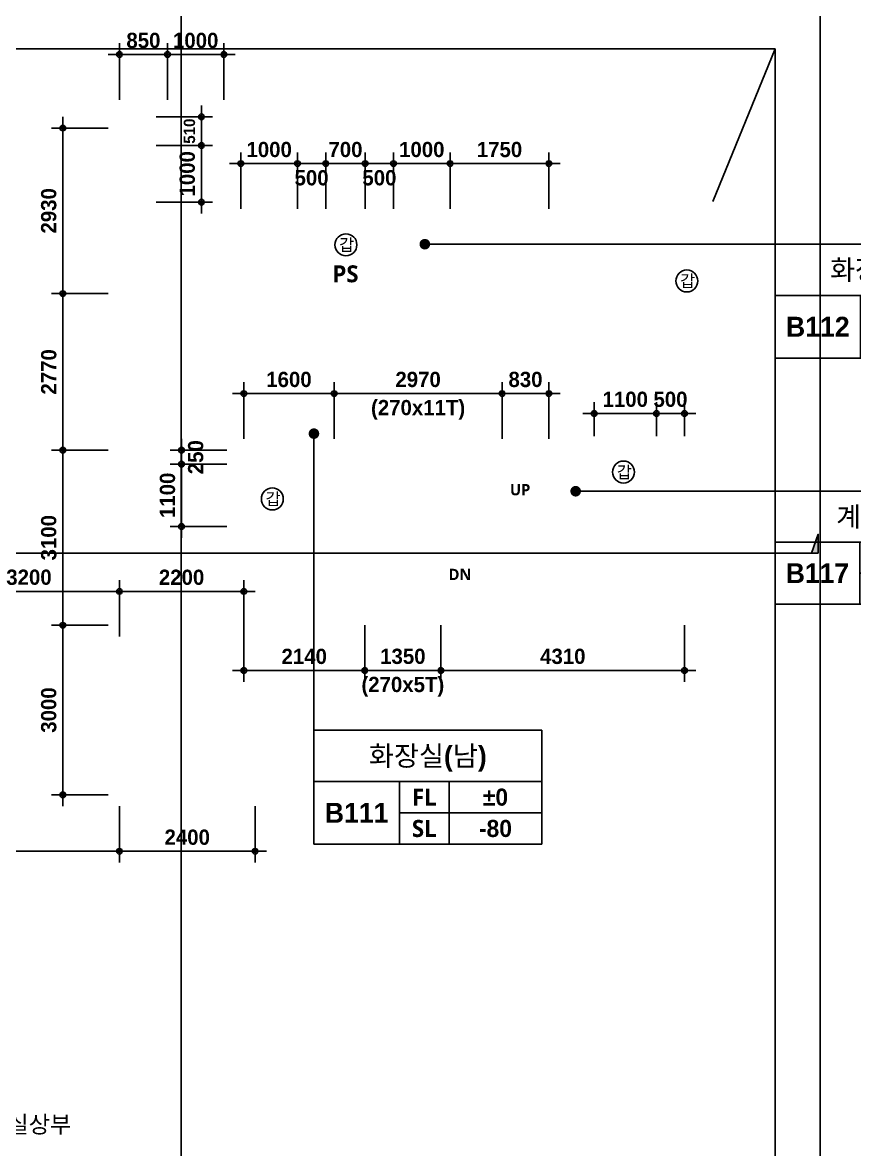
# Model space of a CAD drawing. Header units: millimetres. Extents: x 0 to 168000, y 0 to 59400.
# Drawn here: x 52078 to 66796, y 29274 to 49217 of the extents above; entities that cross this region are included whole.
import ezdxf
from ezdxf.enums import TextEntityAlignment as Align

# ---------------------------------------------------------------- set-up
doc = ezdxf.new("R2010")
doc.units = ezdxf.units.MM
doc.header["$LTSCALE"] = 100
doc.linetypes.add('CEN', pattern=[62, 60, -1, 0, -1])
doc.layers.get('Defpoints').update_dxf_attribs({"color": 153})
for name, color, linetype in [('A-ANNO-DIM', 4, 'Continuous'), ('A-ANNO-GRA1', 7, 'Continuous'), ('A-ANNO-SYMB', 7, 'Continuous'), ('A-ANNO-TEXT1', 7, 'Continuous'), ('A-ANNO-TEXT2', 3, 'Continuous'), ('A-ANNO-TITL', 7, 'Continuous'), ('A-FLOR-INSL', 8, 'Continuous'), ('AA-MKXX', 3, 'Continuous')]:
    doc.layers.add(name, color=color, linetype=linetype)
doc.layers.add('G(그리드2)', color=235, linetype='Continuous', plot=False)
doc.styles.add('2020음성 1차', font='나눔고딕Bold.ttf')
doc.styles.add('SH_나눔', font='')
doc.styles.add('SH_진천_나눔', font='')
doc.styles.get('SH_나눔').set_extended_font_data('NanumGothic', bold=True)
doc.styles.get('SH_진천_나눔').set_extended_font_data('NanumGothic', bold=True)
doc.dimstyles.new('SHP 100내부', dxfattribs={"dimscale": 100, "dimtxt": 2.7, "dimasz": 1, "dimexe": 2, "dimexo": 2, "dimgap": 1, "dimtad": 1, "dimdec": 0, "dimzin": 0, "dimdsep": 46, "dimtxsty": '2020음성 1차', "dimblk": 'DIMDOT', "dimcen": 0.09, "dimclrd": 256, "dimclre": 256, "dimclrt": 3, "dimadec": 0, "dimazin": 1, "dimtfac": 1, "dimtdec": 0, "dimtix": 1, "dimtmove": 2, "dimatfit": 0, "dimldrblk": 'DIMDOT', "dimfxl": 1, "dimtolj": 1, "dimtzin": 0, "dimlwd": -1, "dimlwe": -1, "dimarcsym": 0})

# ---------------------------------------------------------------- blocks, each defined once
blk = doc.blocks.new('DIMDOT')
at = {"color": 0}
blk.add_line((-2, 0), (2, 0), dxfattribs=at)
for radius in [0.5, 0.25]:
    blk.add_circle((0, 0), radius, dxfattribs=at)
blk = doc.blocks.new('*D6348')
at = {"layer": 'A-ANNO-DIM'}
for p, q in [((62191, 41900), (62191, 42500)), ((63291, 41900), (63291, 42500)), ((62291, 42300), (63191, 42300))]:
    blk.add_line(p, q, dxfattribs=at)
at = {"layer": 'Defpoints', "color": 0}
for p in [(63291, 42300), (62191, 41700), (63291, 41700)]:
    blk.add_point(p, dxfattribs=at)
at = {"layer": 'A-ANNO-DIM', "linetype": 'ByBlock', "xscale": 100, "yscale": 100, "zscale": 100, "rotation": 180}
blk.add_blockref('DIMDOT', (62191, 42300), dxfattribs=at)
at = {"layer": 'A-ANNO-DIM', "linetype": 'ByBlock', "xscale": 100, "yscale": 100, "zscale": 100}
blk.add_blockref('DIMDOT', (63291, 42300), dxfattribs=at)
at = {"layer": 'A-ANNO-DIM', "color": 3, "insert": (62741, 42548), "char_height": 270, "attachment_point": 5, "style": '2020음성 1차'}
blk.add_mtext('\\A1;1100', dxfattribs=at)
blk = doc.blocks.new('*D6349')
at = {"layer": 'A-ANNO-DIM'}
for p, q in [((63291, 41900), (63291, 42500)), ((63791, 41900), (63791, 42500)), ((63191, 42300), (63091, 42300)), ((63791, 42300), (63291, 42300)), ((63891, 42300), (63991, 42300))]:
    blk.add_line(p, q, dxfattribs=at)
at = {"layer": 'Defpoints', "color": 0}
for p in [(63291, 42300), (63291, 41700), (63791, 41700)]:
    blk.add_point(p, dxfattribs=at)
at = {"layer": 'A-ANNO-DIM', "linetype": 'ByBlock', "xscale": 100, "yscale": 100, "zscale": 100}
blk.add_blockref('DIMDOT', (63291, 42300), dxfattribs=at)
at = {"layer": 'A-ANNO-DIM', "linetype": 'ByBlock', "xscale": 100, "yscale": 100, "zscale": 100, "rotation": 180}
blk.add_blockref('DIMDOT', (63791, 42300), dxfattribs=at)
at = {"layer": 'A-ANNO-DIM', "color": 3, "insert": (63541, 42548), "char_height": 270, "attachment_point": 5, "style": '2020음성 1차'}
blk.add_mtext('\\A1;500', dxfattribs=at)
blk = doc.blocks.new('*D6363')
at = {"layer": 'A-ANNO-DIM'}
for p, q in [((55691, 41400), (54691, 41400)), ((54891, 40400), (54891, 41300)), ((55691, 40300), (54691, 40300))]:
    blk.add_line(p, q, dxfattribs=at)
at = {"layer": 'Defpoints', "color": 0}
for p in [(54891, 41400), (55891, 41400), (55891, 40300)]:
    blk.add_point(p, dxfattribs=at)
at = {"layer": 'A-ANNO-DIM', "linetype": 'ByBlock', "xscale": 100, "yscale": 100, "zscale": 100}
for p, rotation in [((54891, 41400), 90), ((54891, 40300), 270)]:
    blk.add_blockref('DIMDOT', p, dxfattribs=dict(at, rotation=rotation))
at = {"layer": 'A-ANNO-DIM', "color": 3, "insert": (54643, 40850), "char_height": 270, "attachment_point": 5, "rotation": 90, "style": '2020음성 1차'}
blk.add_mtext('\\A1;1100', dxfattribs=at)
blk = doc.blocks.new('*D6365')
at = {"layer": 'A-ANNO-DIM'}
for p, q in [((54891, 41750), (54891, 41850)), ((55691, 41650), (54691, 41650)), ((54891, 41650), (54891, 41400)), ((55691, 41400), (54691, 41400)), ((54891, 41300), (54891, 41200))]:
    blk.add_line(p, q, dxfattribs=at)
at = {"layer": 'Defpoints', "color": 0}
for p in [(55891, 41650), (54891, 41400), (55891, 41400)]:
    blk.add_point(p, dxfattribs=at)
at = {"layer": 'A-ANNO-DIM', "linetype": 'ByBlock', "xscale": 100, "yscale": 100, "zscale": 100}
for p, rotation in [((54891, 41650), 270), ((54891, 41400), 90)]:
    blk.add_blockref('DIMDOT', p, dxfattribs=dict(at, rotation=rotation))
at = {"layer": 'A-ANNO-DIM', "color": 3, "insert": (55142, 41525), "char_height": 270, "attachment_point": 5, "rotation": 90, "style": '2020음성 1차'}
blk.add_mtext('\\A1;250', dxfattribs=at)
blk = doc.blocks.new('*D6378')
at = {"layer": 'A-ANNO-DIM'}
for p, q in [((55241, 47140), (55241, 47240)), ((54441, 47040), (55441, 47040)), ((55241, 47040), (55241, 46040)), ((54441, 46040), (55441, 46040)), ((55241, 45940), (55241, 45840))]:
    blk.add_line(p, q, dxfattribs=at)
at = {"layer": 'Defpoints', "color": 0}
for p in [(54241, 47040), (54241, 46040), (55241, 46040)]:
    blk.add_point(p, dxfattribs=at)
at = {"layer": 'A-ANNO-DIM', "linetype": 'ByBlock', "xscale": 100, "yscale": 100, "zscale": 100}
for p, rotation in [((55241, 47040), 270), ((55241, 46040), 90)]:
    blk.add_blockref('DIMDOT', p, dxfattribs=dict(at, rotation=rotation))
at = {"layer": 'A-ANNO-DIM', "color": 3, "insert": (54993, 46540), "char_height": 270, "attachment_point": 5, "rotation": 90, "style": '2020음성 1차'}
blk.add_mtext('\\A1;1000', dxfattribs=at)
blk = doc.blocks.new('*D6380')
at = {"layer": 'A-ANNO-DIM'}
for p, q in [((55241, 47650), (55241, 47750)), ((54441, 47550), (55441, 47550)), ((55241, 47040), (55241, 47550)), ((54441, 47040), (55441, 47040)), ((55241, 46940), (55241, 46840))]:
    blk.add_line(p, q, dxfattribs=at)
at = {"layer": 'Defpoints', "color": 0}
for p in [(54241, 47550), (55241, 47550), (54241, 47040)]:
    blk.add_point(p, dxfattribs=at)
at = {"layer": 'A-ANNO-DIM', "linetype": 'ByBlock', "xscale": 100, "yscale": 100, "zscale": 100}
for p, rotation in [((55241, 47550), 270), ((55241, 47040), 90)]:
    blk.add_blockref('DIMDOT', p, dxfattribs=dict(at, rotation=rotation))
at = {"layer": 'A-ANNO-DIM', "color": 3, "insert": (55031, 47295), "char_height": 200, "attachment_point": 5, "rotation": 90, "style": '2020음성 1차'}
blk.add_mtext('\\A1;510', dxfattribs=at)
blk = doc.blocks.new('*D6386')
at = {"layer": 'A-ANNO-DIM'}
for p, q in [((54641, 47850), (54641, 48850)), ((55641, 47850), (55641, 48850)), ((54541, 48650), (54441, 48650)), ((54641, 48650), (55641, 48650)), ((55741, 48650), (55841, 48650))]:
    blk.add_line(p, q, dxfattribs=at)
at = {"layer": 'Defpoints', "color": 0}
for p in [(55641, 48650), (54641, 47650), (55641, 47650)]:
    blk.add_point(p, dxfattribs=at)
at = {"layer": 'A-ANNO-DIM', "linetype": 'ByBlock', "xscale": 100, "yscale": 100, "zscale": 100}
blk.add_blockref('DIMDOT', (54641, 48650), dxfattribs=at)
at = {"layer": 'A-ANNO-DIM', "linetype": 'ByBlock', "xscale": 100, "yscale": 100, "zscale": 100, "rotation": 180}
blk.add_blockref('DIMDOT', (55641, 48650), dxfattribs=at)
at = {"layer": 'A-ANNO-DIM', "color": 3, "insert": (55141, 48898), "char_height": 270, "attachment_point": 5, "style": '2020음성 1차'}
blk.add_mtext('\\A1;1000', dxfattribs=at)
blk = doc.blocks.new('*D6388')
at = {"layer": 'A-ANNO-DIM'}
for p, q in [((53791, 47850), (53791, 48850)), ((54641, 47850), (54641, 48850)), ((53691, 48650), (53591, 48650)), ((54641, 48650), (53791, 48650)), ((54741, 48650), (54841, 48650))]:
    blk.add_line(p, q, dxfattribs=at)
at = {"layer": 'Defpoints', "color": 0}
for p in [(53791, 48650), (53791, 47650), (54641, 47650)]:
    blk.add_point(p, dxfattribs=at)
at = {"layer": 'A-ANNO-DIM', "linetype": 'ByBlock', "xscale": 100, "yscale": 100, "zscale": 100}
blk.add_blockref('DIMDOT', (53791, 48650), dxfattribs=at)
at = {"layer": 'A-ANNO-DIM', "linetype": 'ByBlock', "xscale": 100, "yscale": 100, "zscale": 100, "rotation": 180}
blk.add_blockref('DIMDOT', (54641, 48650), dxfattribs=at)
at = {"layer": 'A-ANNO-DIM', "color": 3, "insert": (54216, 48899), "char_height": 270, "attachment_point": 5, "style": '2020음성 1차'}
blk.add_mtext('\\A1;850', dxfattribs=at)
blk = doc.blocks.new('*D6406')
at = {"layer": 'A-ANNO-DIM'}
for p, q in [((55941, 45920), (55941, 46920)), ((56941, 45920), (56941, 46920)), ((55841, 46720), (55741, 46720)), ((55941, 46720), (56941, 46720)), ((57041, 46720), (57141, 46720))]:
    blk.add_line(p, q, dxfattribs=at)
at = {"layer": 'Defpoints', "color": 0}
for p in [(56941, 46720), (55941, 45720), (56941, 45720)]:
    blk.add_point(p, dxfattribs=at)
at = {"layer": 'A-ANNO-DIM', "linetype": 'ByBlock', "xscale": 100, "yscale": 100, "zscale": 100}
blk.add_blockref('DIMDOT', (55941, 46720), dxfattribs=at)
at = {"layer": 'A-ANNO-DIM', "linetype": 'ByBlock', "xscale": 100, "yscale": 100, "zscale": 100, "rotation": 180}
blk.add_blockref('DIMDOT', (56941, 46720), dxfattribs=at)
at = {"layer": 'A-ANNO-DIM', "color": 3, "insert": (56441, 46968), "char_height": 270, "attachment_point": 5, "style": '2020음성 1차'}
blk.add_mtext('\\A1;1000', dxfattribs=at)
blk = doc.blocks.new('*D6407')
at = {"layer": 'A-ANNO-DIM'}
for p, q in [((56941, 45920), (56941, 46920)), ((57441, 45920), (57441, 46920)), ((57341, 46720), (57041, 46720))]:
    blk.add_line(p, q, dxfattribs=at)
at = {"layer": 'Defpoints', "color": 0}
for p in [(56941, 46720), (56941, 45720), (57441, 45720)]:
    blk.add_point(p, dxfattribs=at)
at = {"layer": 'A-ANNO-DIM', "linetype": 'ByBlock', "xscale": 100, "yscale": 100, "zscale": 100, "rotation": 180}
blk.add_blockref('DIMDOT', (56941, 46720), dxfattribs=at)
at = {"layer": 'A-ANNO-DIM', "linetype": 'ByBlock', "xscale": 100, "yscale": 100, "zscale": 100}
blk.add_blockref('DIMDOT', (57441, 46720), dxfattribs=at)
at = {"layer": 'A-ANNO-DIM', "color": 3, "insert": (57191, 46468), "char_height": 270, "attachment_point": 5, "style": '2020음성 1차'}
blk.add_mtext('\\A1;500', dxfattribs=at)
blk = doc.blocks.new('*D6408')
at = {"layer": 'A-ANNO-DIM'}
for p, q in [((57441, 45920), (57441, 46920)), ((58141, 45920), (58141, 46920)), ((57341, 46720), (57241, 46720)), ((57441, 46720), (58141, 46720)), ((58241, 46720), (58341, 46720))]:
    blk.add_line(p, q, dxfattribs=at)
at = {"layer": 'Defpoints', "color": 0}
for p in [(58141, 46720), (57441, 45720), (58141, 45720)]:
    blk.add_point(p, dxfattribs=at)
at = {"layer": 'A-ANNO-DIM', "linetype": 'ByBlock', "xscale": 100, "yscale": 100, "zscale": 100}
blk.add_blockref('DIMDOT', (57441, 46720), dxfattribs=at)
at = {"layer": 'A-ANNO-DIM', "linetype": 'ByBlock', "xscale": 100, "yscale": 100, "zscale": 100, "rotation": 180}
blk.add_blockref('DIMDOT', (58141, 46720), dxfattribs=at)
at = {"layer": 'A-ANNO-DIM', "color": 3, "insert": (57791, 46968), "char_height": 270, "attachment_point": 5, "style": '2020음성 1차'}
blk.add_mtext('\\A1;700', dxfattribs=at)
blk = doc.blocks.new('*D6409')
at = {"layer": 'A-ANNO-DIM'}
for p, q in [((58141, 45920), (58141, 46920)), ((58641, 45920), (58641, 46920)), ((58541, 46720), (58241, 46720))]:
    blk.add_line(p, q, dxfattribs=at)
at = {"layer": 'Defpoints', "color": 0}
for p in [(58141, 46720), (58141, 45720), (58641, 45720)]:
    blk.add_point(p, dxfattribs=at)
at = {"layer": 'A-ANNO-DIM', "linetype": 'ByBlock', "xscale": 100, "yscale": 100, "zscale": 100, "rotation": 180}
blk.add_blockref('DIMDOT', (58141, 46720), dxfattribs=at)
at = {"layer": 'A-ANNO-DIM', "linetype": 'ByBlock', "xscale": 100, "yscale": 100, "zscale": 100}
blk.add_blockref('DIMDOT', (58641, 46720), dxfattribs=at)
at = {"layer": 'A-ANNO-DIM', "color": 3, "insert": (58391, 46468), "char_height": 270, "attachment_point": 5, "style": '2020음성 1차'}
blk.add_mtext('\\A1;500', dxfattribs=at)
blk = doc.blocks.new('*D6410')
at = {"layer": 'A-ANNO-DIM'}
for p, q in [((58641, 45920), (58641, 46920)), ((59641, 45920), (59641, 46920)), ((58541, 46720), (58441, 46720)), ((58641, 46720), (59641, 46720)), ((59741, 46720), (59841, 46720))]:
    blk.add_line(p, q, dxfattribs=at)
at = {"layer": 'Defpoints', "color": 0}
for p in [(59641, 46720), (58641, 45720), (59641, 45720)]:
    blk.add_point(p, dxfattribs=at)
at = {"layer": 'A-ANNO-DIM', "linetype": 'ByBlock', "xscale": 100, "yscale": 100, "zscale": 100}
blk.add_blockref('DIMDOT', (58641, 46720), dxfattribs=at)
at = {"layer": 'A-ANNO-DIM', "linetype": 'ByBlock', "xscale": 100, "yscale": 100, "zscale": 100, "rotation": 180}
blk.add_blockref('DIMDOT', (59641, 46720), dxfattribs=at)
at = {"layer": 'A-ANNO-DIM', "color": 3, "insert": (59141, 46968), "char_height": 270, "attachment_point": 5, "style": '2020음성 1차'}
blk.add_mtext('\\A1;1000', dxfattribs=at)
blk = doc.blocks.new('*D6411')
at = {"layer": 'A-ANNO-DIM'}
for p, q in [((59641, 45920), (59641, 46920)), ((61391, 45920), (61391, 46920)), ((61291, 46720), (59741, 46720))]:
    blk.add_line(p, q, dxfattribs=at)
at = {"layer": 'Defpoints', "color": 0}
for p in [(59641, 46720), (59641, 45720), (61391, 45720)]:
    blk.add_point(p, dxfattribs=at)
at = {"layer": 'A-ANNO-DIM', "linetype": 'ByBlock', "xscale": 100, "yscale": 100, "zscale": 100, "rotation": 180}
blk.add_blockref('DIMDOT', (59641, 46720), dxfattribs=at)
at = {"layer": 'A-ANNO-DIM', "linetype": 'ByBlock', "xscale": 100, "yscale": 100, "zscale": 100}
blk.add_blockref('DIMDOT', (61391, 46720), dxfattribs=at)
at = {"layer": 'A-ANNO-DIM', "color": 3, "insert": (60516, 46968), "char_height": 270, "attachment_point": 5, "style": '2020음성 1차'}
blk.add_mtext('\\A1;1750', dxfattribs=at)
blk = doc.blocks.new('*D7164')
at = {"layer": 'A-ANNO-DIM'}
for p, q in [((53591, 47350), (52591, 47350)), ((52791, 44520), (52791, 47250)), ((53591, 44420), (52591, 44420))]:
    blk.add_line(p, q, dxfattribs=at)
at = {"layer": 'Defpoints', "color": 0}
for p in [(52791, 47350), (53791, 47350), (53791, 44420)]:
    blk.add_point(p, dxfattribs=at)
at = {"layer": 'A-ANNO-DIM', "linetype": 'ByBlock', "xscale": 100, "yscale": 100, "zscale": 100}
for p, rotation in [((52791, 47350), 90), ((52791, 44420), 270)]:
    blk.add_blockref('DIMDOT', p, dxfattribs=dict(at, rotation=rotation))
at = {"layer": 'A-ANNO-DIM', "color": 3, "insert": (52542, 45885), "char_height": 270, "attachment_point": 5, "rotation": 90, "style": '2020음성 1차'}
blk.add_mtext('\\A1;2930', dxfattribs=at)
blk = doc.blocks.new('*D7306')
at = {"layer": 'A-ANNO-DIM'}
for p, q in [((53591, 44420), (52591, 44420)), ((52791, 44320), (52791, 41750)), ((53591, 41650), (52591, 41650))]:
    blk.add_line(p, q, dxfattribs=at)
at = {"layer": 'Defpoints', "color": 0}
for p in [(53791, 44420), (52791, 41650), (53791, 41650)]:
    blk.add_point(p, dxfattribs=at)
at = {"layer": 'A-ANNO-DIM', "linetype": 'ByBlock', "xscale": 100, "yscale": 100, "zscale": 100}
for p, rotation in [((52791, 44420), 90), ((52791, 41650), 270)]:
    blk.add_blockref('DIMDOT', p, dxfattribs=dict(at, rotation=rotation))
at = {"layer": 'A-ANNO-DIM', "color": 3, "insert": (52543, 43035), "char_height": 270, "attachment_point": 5, "rotation": 90, "style": '2020음성 1차'}
blk.add_mtext('\\A1;2770', dxfattribs=at)
blk = doc.blocks.new('*D7312')
at = {"layer": 'A-ANNO-DIM'}
for p, q in [((53791, 38350), (53791, 39350)), ((55991, 38350), (55991, 39350)), ((55891, 39150), (53891, 39150))]:
    blk.add_line(p, q, dxfattribs=at)
at = {"layer": 'Defpoints', "color": 0}
for p in [(53791, 39150), (53791, 38150), (55991, 38150)]:
    blk.add_point(p, dxfattribs=at)
at = {"layer": 'A-ANNO-DIM', "linetype": 'ByBlock', "xscale": 100, "yscale": 100, "zscale": 100, "rotation": 180}
blk.add_blockref('DIMDOT', (53791, 39150), dxfattribs=at)
at = {"layer": 'A-ANNO-DIM', "linetype": 'ByBlock', "xscale": 100, "yscale": 100, "zscale": 100}
blk.add_blockref('DIMDOT', (55991, 39150), dxfattribs=at)
at = {"layer": 'A-ANNO-DIM', "color": 3, "insert": (54891, 39398), "char_height": 270, "attachment_point": 5, "style": '2020음성 1차'}
blk.add_mtext('\\A1;2200', dxfattribs=at)
blk = doc.blocks.new('*D7314')
at = {"layer": 'A-ANNO-DIM'}
for p, q in [((53591, 38550), (52591, 38550)), ((52791, 35650), (52791, 38450)), ((53591, 35550), (52591, 35550))]:
    blk.add_line(p, q, dxfattribs=at)
at = {"layer": 'Defpoints', "color": 0}
for p in [(52791, 38550), (53791, 38550), (53791, 35550)]:
    blk.add_point(p, dxfattribs=at)
at = {"layer": 'A-ANNO-DIM', "linetype": 'ByBlock', "xscale": 100, "yscale": 100, "zscale": 100}
for p, rotation in [((52791, 38550), 90), ((52791, 35550), 270)]:
    blk.add_blockref('DIMDOT', p, dxfattribs=dict(at, rotation=rotation))
at = {"layer": 'A-ANNO-DIM', "color": 3, "insert": (52542, 37050), "char_height": 270, "attachment_point": 5, "rotation": 90, "style": '2020음성 1차'}
blk.add_mtext('\\A1;3000', dxfattribs=at)
blk = doc.blocks.new('갑종 TEXT100')
at = {"layer": 'A-ANNO-SYMB'}
blk.add_circle((0, 0), 243, dxfattribs=at)
at = {"layer": 'A-ANNO-TITL', "style": '2020음성 1차'}
blk.add_text('갑 ', height=266.7, dxfattribs=at).set_placement((67, 0), align=Align.MIDDLE_CENTER)
blk = doc.blocks.new('*D7321')
at = {"layer": 'A-ANNO-DIM'}
for p, q in [((53591, 41650), (52591, 41650)), ((52791, 41550), (52791, 38650)), ((53591, 38550), (52591, 38550))]:
    blk.add_line(p, q, dxfattribs=at)
at = {"layer": 'Defpoints', "color": 0}
for p in [(53791, 41650), (52791, 38550), (53791, 38550)]:
    blk.add_point(p, dxfattribs=at)
at = {"layer": 'A-ANNO-DIM', "linetype": 'ByBlock', "xscale": 100, "yscale": 100, "zscale": 100}
for p, rotation in [((52791, 41650), 90), ((52791, 38550), 270)]:
    blk.add_blockref('DIMDOT', p, dxfattribs=dict(at, rotation=rotation))
at = {"layer": 'A-ANNO-DIM', "color": 3, "insert": (52542, 40100), "char_height": 270, "attachment_point": 5, "rotation": 90, "style": '2020음성 1차'}
blk.add_mtext('\\A1;3100', dxfattribs=at)
blk = doc.blocks.new('*D7330')
at = {"layer": 'A-ANNO-DIM'}
for p, q in [((48691, 35350), (48691, 34350)), ((53791, 35350), (53791, 34350)), ((53691, 34550), (48791, 34550))]:
    blk.add_line(p, q, dxfattribs=at)
at = {"layer": 'Defpoints', "color": 0}
for p in [(48691, 35550), (53791, 35550), (48691, 34550)]:
    blk.add_point(p, dxfattribs=at)
at = {"layer": 'A-ANNO-DIM', "linetype": 'ByBlock', "xscale": 100, "yscale": 100, "zscale": 100, "rotation": 180}
blk.add_blockref('DIMDOT', (48691, 34550), dxfattribs=at)
at = {"layer": 'A-ANNO-DIM', "linetype": 'ByBlock', "xscale": 100, "yscale": 100, "zscale": 100}
blk.add_blockref('DIMDOT', (53791, 34550), dxfattribs=at)
at = {"layer": 'A-ANNO-DIM', "color": 3, "insert": (51241, 34798), "char_height": 270, "attachment_point": 5, "style": '2020음성 1차'}
blk.add_mtext('\\A1;5100', dxfattribs=at)
blk = doc.blocks.new('*D7331')
at = {"layer": 'A-ANNO-DIM'}
for p, q in [((53791, 35350), (53791, 34350)), ((56191, 35350), (56191, 34350)), ((53891, 34550), (56091, 34550))]:
    blk.add_line(p, q, dxfattribs=at)
at = {"layer": 'Defpoints', "color": 0}
for p in [(53791, 35550), (56191, 35550), (56191, 34550)]:
    blk.add_point(p, dxfattribs=at)
at = {"layer": 'A-ANNO-DIM', "linetype": 'ByBlock', "xscale": 100, "yscale": 100, "zscale": 100, "rotation": 180}
blk.add_blockref('DIMDOT', (53791, 34550), dxfattribs=at)
at = {"layer": 'A-ANNO-DIM', "linetype": 'ByBlock', "xscale": 100, "yscale": 100, "zscale": 100}
blk.add_blockref('DIMDOT', (56191, 34550), dxfattribs=at)
at = {"layer": 'A-ANNO-DIM', "color": 3, "insert": (54991, 34798), "char_height": 270, "attachment_point": 5, "style": '2020음성 1차'}
blk.add_mtext('\\A1;2400', dxfattribs=at)
blk = doc.blocks.new('G$C9D92D8A7')
at = {"layer": 'A-ANNO-GRA1'}
for p, q in [((0, 11), (40, 11)), ((15, 11), (15, 0)), ((23.75, 11), (23.75, 0)), ((15, 5.5), (40, 5.5))]:
    blk.add_line(p, q, dxfattribs=at)
blk.add_lwpolyline([(0, 20), (0, 0), (40, 0), (40, 20)], close=True, dxfattribs=at)
at = {"style": '2020음성 1차'}
for tag, height, p in [('실명', 3.5, (20, 15.5)), ('마감레벨', 3, (31.875, 8.25)), ('실번호', 3.5, (7.5, 5.5)), ('구조레벨', 3, (31.875, 2.75))]:
    blk.add_attdef(tag, text='', height=height, dxfattribs=at).set_placement(p, align=Align.MIDDLE_CENTER)
at = {"layer": 'A-ANNO-TEXT1', "style": 'SH_나눔'}
for s, p in [('FL', (19.375, 8.25)), ('SL', (19.375, 2.75))]:
    blk.add_text(s, height=3, dxfattribs=at).set_placement(p, align=Align.MIDDLE)
blk = doc.blocks.new('*D7356')
at = {"layer": 'A-ANNO-DIM'}
for p, q in [((50591, 41050), (50591, 38950)), ((53791, 38350), (53791, 39350)), ((53691, 39150), (50691, 39150))]:
    blk.add_line(p, q, dxfattribs=at)
at = {"layer": 'Defpoints', "color": 0}
for p in [(50591, 41250), (50591, 39150), (53791, 38150)]:
    blk.add_point(p, dxfattribs=at)
at = {"layer": 'A-ANNO-DIM', "linetype": 'ByBlock', "xscale": 100, "yscale": 100, "zscale": 100, "rotation": 180}
blk.add_blockref('DIMDOT', (50591, 39150), dxfattribs=at)
at = {"layer": 'A-ANNO-DIM', "linetype": 'ByBlock', "xscale": 100, "yscale": 100, "zscale": 100}
blk.add_blockref('DIMDOT', (53791, 39150), dxfattribs=at)
at = {"layer": 'A-ANNO-DIM', "color": 3, "insert": (52191, 39399), "char_height": 270, "attachment_point": 5, "style": '2020음성 1차'}
blk.add_mtext('\\A1;3200', dxfattribs=at)
blk = doc.blocks.new('*D7564')
at = {"layer": 'A-ANNO-DIM'}
for p, q in [((57591, 41850), (57591, 42850)), ((60561, 41850), (60561, 42850)), ((60461, 42650), (57691, 42650))]:
    blk.add_line(p, q, dxfattribs=at)
at = {"layer": 'Defpoints', "color": 0}
for p in [(57591, 42650), (57591, 41650), (60561, 41650)]:
    blk.add_point(p, dxfattribs=at)
at = {"layer": 'A-ANNO-DIM', "linetype": 'ByBlock', "xscale": 100, "yscale": 100, "zscale": 100, "rotation": 180}
blk.add_blockref('DIMDOT', (57591, 42650), dxfattribs=at)
at = {"layer": 'A-ANNO-DIM', "linetype": 'ByBlock', "xscale": 100, "yscale": 100, "zscale": 100}
blk.add_blockref('DIMDOT', (60561, 42650), dxfattribs=at)
at = {"layer": 'A-ANNO-DIM', "color": 3, "char_height": 270, "attachment_point": 5, "style": '2020음성 1차'}
for s, insert in [('\\A1;\\A1;2970', (59076, 42899)), ('\\A1;(270x11T)', (59076, 42362))]:
    blk.add_mtext(s, dxfattribs=dict(at, insert=insert))
blk = doc.blocks.new('*D7565')
at = {"layer": 'A-ANNO-DIM'}
for p, q in [((55991, 41850), (55991, 42850)), ((57591, 41850), (57591, 42850)), ((57491, 42650), (56091, 42650))]:
    blk.add_line(p, q, dxfattribs=at)
at = {"layer": 'Defpoints', "color": 0}
for p in [(55991, 42650), (55991, 41650), (57591, 41650)]:
    blk.add_point(p, dxfattribs=at)
at = {"layer": 'A-ANNO-DIM', "linetype": 'ByBlock', "xscale": 100, "yscale": 100, "zscale": 100, "rotation": 180}
blk.add_blockref('DIMDOT', (55991, 42650), dxfattribs=at)
at = {"layer": 'A-ANNO-DIM', "linetype": 'ByBlock', "xscale": 100, "yscale": 100, "zscale": 100}
blk.add_blockref('DIMDOT', (57591, 42650), dxfattribs=at)
at = {"layer": 'A-ANNO-DIM', "color": 3, "insert": (56791, 42899), "char_height": 270, "attachment_point": 5, "style": '2020음성 1차'}
blk.add_mtext('\\A1;1600', dxfattribs=at)
blk = doc.blocks.new('*D7566')
at = {"layer": 'A-ANNO-DIM'}
for p, q in [((60561, 41850), (60561, 42850)), ((61391, 41850), (61391, 42850)), ((60461, 42650), (60361, 42650)), ((60561, 42650), (61391, 42650)), ((61491, 42650), (61591, 42650))]:
    blk.add_line(p, q, dxfattribs=at)
at = {"layer": 'Defpoints', "color": 0}
for p in [(61391, 42650), (60561, 41650), (61391, 41650)]:
    blk.add_point(p, dxfattribs=at)
at = {"layer": 'A-ANNO-DIM', "linetype": 'ByBlock', "xscale": 100, "yscale": 100, "zscale": 100}
blk.add_blockref('DIMDOT', (60561, 42650), dxfattribs=at)
at = {"layer": 'A-ANNO-DIM', "linetype": 'ByBlock', "xscale": 100, "yscale": 100, "zscale": 100, "rotation": 180}
blk.add_blockref('DIMDOT', (61391, 42650), dxfattribs=at)
at = {"layer": 'A-ANNO-DIM', "color": 3, "insert": (60976, 42899), "char_height": 270, "attachment_point": 5, "style": '2020음성 1차'}
blk.add_mtext('\\A1;830', dxfattribs=at)
blk = doc.blocks.new('*D7579')
at = {"layer": 'A-ANNO-DIM'}
for p, q in [((58131, 38550), (58131, 37550)), ((59481, 38550), (59481, 37550)), ((58031, 37750), (57931, 37750)), ((59481, 37750), (58131, 37750)), ((59581, 37750), (59681, 37750))]:
    blk.add_line(p, q, dxfattribs=at)
at = {"layer": 'Defpoints', "color": 0}
for p in [(58131, 38750), (59481, 38750), (58131, 37750)]:
    blk.add_point(p, dxfattribs=at)
at = {"layer": 'A-ANNO-DIM', "linetype": 'ByBlock', "xscale": 100, "yscale": 100, "zscale": 100}
blk.add_blockref('DIMDOT', (58131, 37750), dxfattribs=at)
at = {"layer": 'A-ANNO-DIM', "linetype": 'ByBlock', "xscale": 100, "yscale": 100, "zscale": 100, "rotation": 180}
blk.add_blockref('DIMDOT', (59481, 37750), dxfattribs=at)
at = {"layer": 'A-ANNO-DIM', "color": 3, "char_height": 270, "attachment_point": 5, "style": '2020음성 1차'}
for s, insert in [('\\A1;\\A1;1350', (58806, 37999)), ('\\A1;(270x5T)', (58806, 37462))]:
    blk.add_mtext(s, dxfattribs=dict(at, insert=insert))
blk = doc.blocks.new('*D7580')
at = {"layer": 'A-ANNO-DIM'}
for p, q in [((55991, 38550), (55991, 37550)), ((58131, 38550), (58131, 37550)), ((58031, 37750), (56091, 37750))]:
    blk.add_line(p, q, dxfattribs=at)
at = {"layer": 'Defpoints', "color": 0}
for p in [(55991, 38750), (58131, 38750), (55991, 37750)]:
    blk.add_point(p, dxfattribs=at)
at = {"layer": 'A-ANNO-DIM', "linetype": 'ByBlock', "xscale": 100, "yscale": 100, "zscale": 100, "rotation": 180}
blk.add_blockref('DIMDOT', (55991, 37750), dxfattribs=at)
at = {"layer": 'A-ANNO-DIM', "linetype": 'ByBlock', "xscale": 100, "yscale": 100, "zscale": 100}
blk.add_blockref('DIMDOT', (58131, 37750), dxfattribs=at)
at = {"layer": 'A-ANNO-DIM', "color": 3, "insert": (57061, 37998), "char_height": 270, "attachment_point": 5, "style": '2020음성 1차'}
blk.add_mtext('\\A1;2140', dxfattribs=at)
blk = doc.blocks.new('*D7581')
at = {"layer": 'A-ANNO-DIM'}
for p, q in [((59481, 38550), (59481, 37550)), ((63791, 38550), (63791, 37550)), ((59581, 37750), (63691, 37750))]:
    blk.add_line(p, q, dxfattribs=at)
at = {"layer": 'Defpoints', "color": 0}
for p in [(59481, 38750), (63791, 38750), (63791, 37750)]:
    blk.add_point(p, dxfattribs=at)
at = {"layer": 'A-ANNO-DIM', "linetype": 'ByBlock', "xscale": 100, "yscale": 100, "zscale": 100, "rotation": 180.0000000000001}
blk.add_blockref('DIMDOT', (59481, 37750), dxfattribs=at)
at = {"layer": 'A-ANNO-DIM', "linetype": 'ByBlock', "xscale": 100, "yscale": 100, "zscale": 100}
blk.add_blockref('DIMDOT', (63791, 37750), dxfattribs=at)
at = {"layer": 'A-ANNO-DIM', "color": 3, "insert": (61636, 37999), "char_height": 270, "attachment_point": 5, "style": '2020음성 1차'}
blk.add_mtext('\\A1;4310', dxfattribs=at)
blk = doc.blocks.new('*U8616')
at = {"layer": 'AA-MKXX', "linetype": 'CEN', "ltscale": 60}
blk.add_line((900, 0), (74164, 0), dxfattribs=at)
blk = doc.blocks.new('*U8613')
at = {"layer": 'AA-MKXX'}
blk.add_hatch(color=256, dxfattribs=at).paths.add_polyline_path([(37772, 600), (37562, 0), (37772, 0)])
at = {"layer": 'AA-MKXX', "linetype": 'CEN', "ltscale": 60}
blk.add_line((900, 0), (37772, 0), dxfattribs=at)
at = {"layer": 'AA-MKXX'}
blk.add_lwpolyline([(37772, 0), (37772, 600), (37562, 0)], close=True, dxfattribs=at)

msp = doc.modelspace()

# ---------------------------------------------------------------- linework, layer by layer
at = {"const_width": 93.8}
for points in [[(59242, 45294.3, -1), (59148.2, 45294.3, -1)], [(57232.8, 41988.7, -1), (57232.8, 41894.9, -1)], [(61910.3, 40922.6, -1), (61816.6, 40922.6, -1)]]:
    msp.add_lwpolyline(points, format="xyb", close=True, dxfattribs=at)
for points in [[(65391.3, 45294.3), (59148.2, 45294.3)], [(57232.8, 41941.8), (57232.8, 36692.9)], [(65391.3, 40922.6), (61816.6, 40922.6)]]:
    msp.add_lwpolyline(points)
at = {"layer": 'A-FLOR-INSL'}
msp.add_line((64291.3, 46050), (65391.3, 48750), dxfattribs=at)
at = {"layer": 'G(그리드2)'}
for points in [[(46691.3, 49550), (66191.3, 49550), (66191.3, 9050), (46691.3, 9050)], [(47491.3, 48750), (65391.3, 48750), (65391.3, 9850), (47491.3, 9850)]]:
    msp.add_lwpolyline(points, close=True, dxfattribs=at)

# ---------------------------------------------------------------- block references
at = {"xscale": 0.5555555555555556, "yscale": 0.5555555555555556, "zscale": 0.5555555555555556, "rotation": 90}
msp.add_blockref('*U8616', (54886.3, 9147.7), dxfattribs=at)
for name, p, xscale, yscale, zscale in [('갑종 TEXT100', (57798.5, 45283.9), 0.8, 0.8, 0.8), ('갑종 TEXT100', (63830.3, 44643.5), 0.8, 0.8, 0.8), ('갑종 TEXT100', (62710.3, 41261.4), 0.8, 0.8, 0.8), ('갑종 TEXT100', (56496.9, 40786.7), 0.8, 0.8, 0.8), ('*U8613', (45169.7, 39828.2), 0.5555555555555556, 0.5555555555555556, 0.5555555555555556)]:
    msp.add_blockref(name, p, dxfattribs=dict(xscale=xscale, yscale=yscale, zscale=zscale))
at = {"layer": 'A-ANNO-TEXT1'}
ref = msp.add_blockref('G$C9D92D8A7', (65391.3, 43279.1), dxfattribs=dict(at, xscale=100.7613076578594, yscale=100.7613076578594, zscale=100.7613076578594))
ref.add_attrib('실명', '화장실(여)', dxfattribs={"layer": 'A-ANNO-TEXT2', "height": 352.66, "style": '2020음성 1차'}).set_placement((67406.5, 44840.9, 219099.9), align=Align.MIDDLE_CENTER)
ref.add_attrib('실번호', 'B112', dxfattribs={"layer": 'A-ANNO-TEXT2', "height": 352.66, "style": '2020음성 1차'}).set_placement((66147, 43833.3, 219099.9), align=Align.MIDDLE_CENTER)
ref.add_attrib('마감레벨', '%%p0', dxfattribs={"height": 302.28, "style": '2020음성 1차'}).set_placement((68603, 44110.3, 219099.9), align=Align.MIDDLE_CENTER)
ref.add_attrib('구조레벨', '-80', dxfattribs={"height": 302.28, "style": '2020음성 1차'}).set_placement((68603, 43556.2, 219099.9), align=Align.MIDDLE_CENTER)
ref = msp.add_blockref('G$C9D92D8A7', (65391.3, 38922.6), dxfattribs=dict(at, xscale=100, yscale=100, zscale=100))
ref.add_attrib('실명', '계단실#1', dxfattribs={"layer": 'A-ANNO-TEXT2', "height": 350, "style": '2020음성 1차'}).set_placement((67391.3, 40472.6, 206000), align=Align.MIDDLE_CENTER)
ref.add_attrib('실번호', 'B117', dxfattribs={"layer": 'A-ANNO-TEXT2', "height": 350, "style": '2020음성 1차'}).set_placement((66141.3, 39472.6, 206000), align=Align.MIDDLE_CENTER)
ref.add_attrib('마감레벨', '%%p0', dxfattribs={"height": 300, "style": '2020음성 1차'}).set_placement((68578.8, 39747.6, 206000), align=Align.MIDDLE_CENTER)
ref.add_attrib('구조레벨', '-50', dxfattribs={"height": 300, "style": '2020음성 1차'}).set_placement((68578.8, 39197.6, 206000), align=Align.MIDDLE_CENTER)
ref = msp.add_blockref('G$C9D92D8A7', (57232.8, 34677.7), dxfattribs=dict(at, xscale=100.7613076578594, yscale=100.7613076578594, zscale=100.7613076578594))
ref.add_attrib('실명', '화장실(남)', dxfattribs={"layer": 'A-ANNO-TEXT2', "height": 352.66, "style": '2020음성 1차'}).set_placement((59248.1, 36239.5, 219099.9), align=Align.MIDDLE_CENTER)
ref.add_attrib('실번호', 'B111', dxfattribs={"layer": 'A-ANNO-TEXT2', "height": 352.66, "style": '2020음성 1차'}).set_placement((57988.5, 35231.8, 219099.9), align=Align.MIDDLE_CENTER)
ref.add_attrib('마감레벨', '%%p0', dxfattribs={"height": 302.28, "style": '2020음성 1차'}).set_placement((60444.6, 35508.9, 219099.9), align=Align.MIDDLE_CENTER)
ref.add_attrib('구조레벨', '-80', dxfattribs={"height": 302.28, "style": '2020음성 1차'}).set_placement((60444.6, 34954.7, 219099.9), align=Align.MIDDLE_CENTER)

# ---------------------------------------------------------------- texts
at = {"layer": 'A-ANNO-TEXT1', "style": 'SH_진천_나눔'}
for s, p in [('UP', (60881.3, 40950)), ('DN', (59817.3, 39450))]:
    msp.add_text(s, height=200, dxfattribs=at).set_placement(p, align=Align.MIDDLE_CENTER)
msp.add_text('펌프실상부', height=300, dxfattribs=at).set_placement((51998.7, 29720.7), align=Align.MIDDLE)
at = {"layer": 'A-ANNO-TEXT2', "style": 'SH_진천_나눔'}
msp.add_text('PS', height=300, dxfattribs=at).set_placement((57791.3, 44770), align=Align.MIDDLE)

# ---------------------------------------------------------------- dimensions: what is measured, and where the dimension line sits
at = {"layer": 'A-ANNO-DIM'}
for base, p1, p2, angle, override, picture, middle in [((53791.3, 48650), (54641.3, 47650), (53791.3, 47650), 180, {"dimtxsty": '2020음성 1차', "dimldrblk": 'DIMDOT'}, '*D6388', (54216.3, 48899)), ((55241.3, 47550), (54241.3, 47040), (54241.3, 47550), 90, {"dimtxt": 2, "dimtxsty": '2020음성 1차', "dimldrblk": 'DIMDOT'}, '*D6380', (55031.3, 47295)), ((52791.3, 47350), (53791.3, 44420), (53791.3, 47350), 90, {"dimtxsty": '2020음성 1차', "dimldrblk": 'DIMDOT'}, '*D7164', (52542.3, 45885)), ((55241.3, 46040), (54241.3, 47040), (54241.3, 46040), 270, {"dimtxsty": '2020음성 1차', "dimldrblk": 'DIMDOT'}, '*D6378', (54993.2, 46540)), ((59641.3, 46720), (61391.3, 45720), (59641.3, 45720), 180, {"dimtxsty": '2020음성 1차', "dimldrblk": 'DIMDOT'}, '*D6411', (60516.3, 46968.4)), ((52791.3, 41650), (53791.3, 44420), (53791.3, 41650), 270, {"dimtxsty": '2020음성 1차', "dimldrblk": 'DIMDOT'}, '*D7306', (52542.9, 43035)), ((61391.3, 42650), (60561.3, 41650), (61391.3, 41650), 180, {"dimtxsty": '2020음성 1차', "dimldrblk": 'DIMDOT'}, '*D7566', (60976.3, 42899)), ((63291.3, 42300), (63791.3, 41700), (63291.3, 41700), 180, {"dimtxsty": '2020음성 1차', "dimldrblk": 'DIMDOT'}, '*D6349', (63541.3, 42548.4)), ((52791.3, 38550), (53791.3, 41650), (53791.3, 38550), 270, {"dimtxsty": '2020음성 1차', "dimldrblk": 'DIMDOT'}, '*D7321', (52542.3, 40100)), ((54891.3, 41400), (55891.3, 40300), (55891.3, 41400), 90, {"dimtxsty": '2020음성 1차', "dimldrblk": 'DIMDOT'}, '*D6363', (54643.2, 40850)), ((50591.3, 39150), (53791.3, 38150), (50591.3, 41250), 180, {"dimtxsty": '2020음성 1차', "dimldrblk": 'DIMDOT'}, '*D7356', (52191.3, 39399)), ((53791.3, 39150), (55991.3, 38150), (53791.3, 38150), 180, {"dimtxsty": '2020음성 1차', "dimldrblk": 'DIMDOT'}, '*D7312', (54891.3, 39398.4)), ((52791.3, 38550), (53791.3, 35550), (53791.3, 38550), 90, {"dimtxsty": '2020음성 1차', "dimldrblk": 'DIMDOT'}, '*D7314', (52542.3, 37050)), ((63791.3, 37750), (59481.3, 38750), (63791.3, 38750), 180, {"dimtxsty": '2020음성 1차', "dimldrblk": 'DIMDOT'}, '*D7581', (61636.3, 37999)), ((48691.3, 34550), (53791.3, 35550), (48691.3, 35550), 180, {"dimtxsty": '2020음성 1차', "dimldrblk": 'DIMDOT'}, '*D7330', (51241.3, 34798.4)), ((56191.3, 34550), (53791.3, 35550), (56191.3, 35550), 0, {"dimtxsty": '2020음성 1차', "dimldrblk": 'DIMDOT'}, '*D7331', (54991.3, 34798.4))]:
    dim = msp.add_linear_dim(base=base, p1=p1, p2=p2, angle=angle, dimstyle='SHP 100내부', override=override, dxfattribs=at)
    dim.commit()
    dim.dimension.update_dxf_attribs({"geometry": picture, "text_midpoint": middle})
for base, p1, p2, picture, middle in [((55641.3, 48650), (54641.3, 47650), (55641.3, 47650), '*D6386', (55141.3, 48898)), ((56941.3, 46720), (55941.3, 45720), (56941.3, 45720), '*D6406', (56441.3, 46968)), ((58141.3, 46720), (57441.3, 45720), (58141.3, 45720), '*D6408', (57791.3, 46968)), ((59641.3, 46720), (58641.3, 45720), (59641.3, 45720), '*D6410', (59141.3, 46968)), ((55991.3, 42650), (57591.3, 41650), (55991.3, 41650), '*D7565', (56791.3, 42899)), ((63291.3, 42300), (62191.3, 41700), (63291.3, 41700), '*D6348', (62741.3, 42548)), ((55991.3, 37750), (58131.3, 38750), (55991.3, 38750), '*D7580', (57061.3, 37998.4))]:
    dim = msp.add_linear_dim(base=base, p1=p1, p2=p2, dimstyle='SHP 100내부', override={"dimtxsty": '2020음성 1차', "dimldrblk": 'DIMDOT'}, dxfattribs=at)
    dim.commit()
    dim.dimension.update_dxf_attribs({"geometry": picture, "text_midpoint": middle})
for base, p1, p2, angle, picture, middle in [((56941.3, 46720), (57441.3, 45720), (56941.3, 45720), 180, '*D6407', (57191.3, 46468.4)), ((58141.3, 46720), (58641.3, 45720), (58141.3, 45720), 180, '*D6409', (58391.3, 46468.4)), ((54891.3, 41400), (55891.3, 41650), (55891.3, 41400), 270, '*D6365', (55142.5, 41525))]:
    dim = msp.add_linear_dim(base=base, p1=p1, p2=p2, angle=angle, dimstyle='SHP 100내부', override={"dimtxsty": '2020음성 1차', "dimldrblk": 'DIMDOT'}, dxfattribs=at)
    dim.commit()
    dim.dimension.update_dxf_attribs({"geometry": picture, "text_midpoint": middle, "dimtype": 160})
for base, p1, p2, text, picture, middle in [((57591.3, 42650), (60561.3, 41650), (57591.3, 41650), '\\A1;<>\\X(270x11T)', '*D7564', (59076.3, 42650)), ((58131.3, 37750), (59481.3, 38750), (58131.3, 38750), '\\A1;<>\\X(270x5T)', '*D7579', (58806.3, 37750))]:
    dim = msp.add_linear_dim(base=base, p1=p1, p2=p2, text=text, dimstyle='SHP 100내부', override={"dimtxsty": '2020음성 1차', "dimldrblk": 'DIMDOT'}, dxfattribs=at)
    dim.commit()
    dim.dimension.update_dxf_attribs({"geometry": picture, "text_midpoint": middle})

doc.saveas('drawing.dxf')
